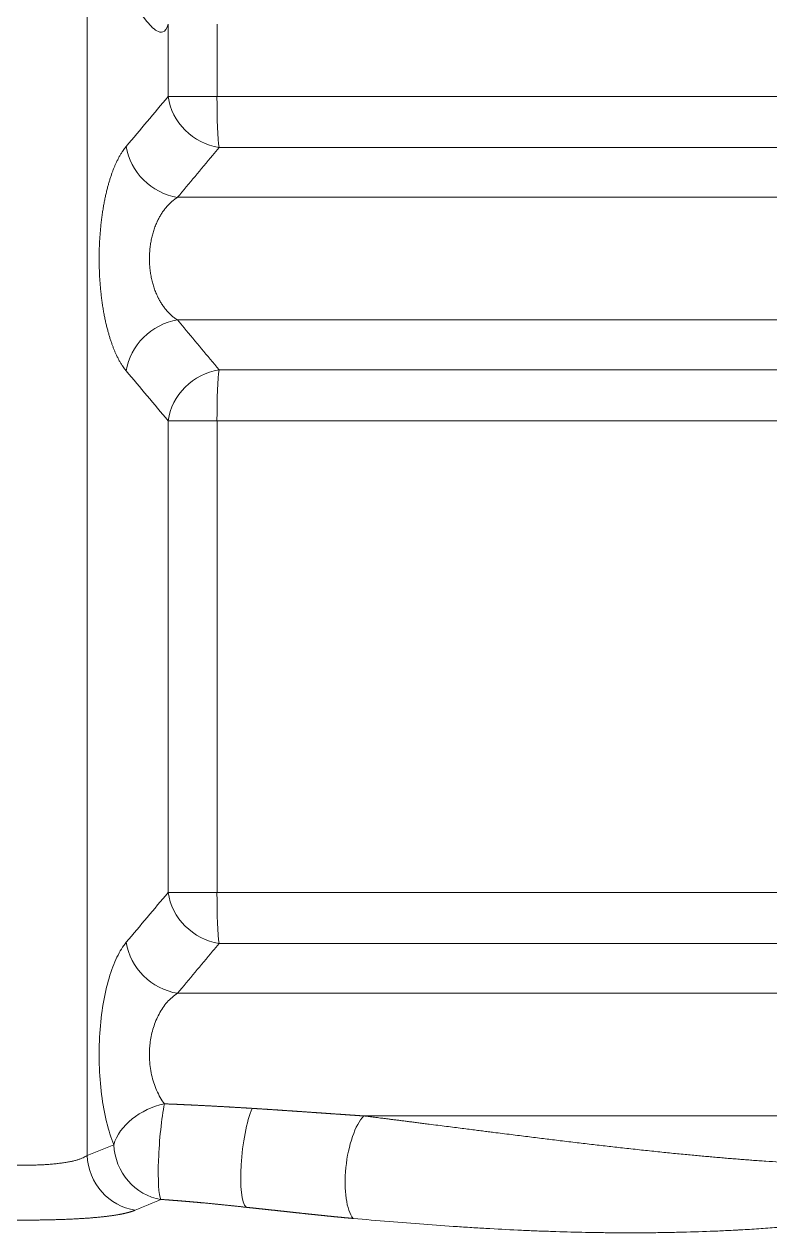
# Model space of a CAD drawing. Header units: millimetres. Extents: x 4664 to 8864, y -38 to 2932.
# Drawn here: x 7869.52 to 7886.99, y 1821.9 to 1850.22 of the extents above; entities that cross this region are included whole.
import ezdxf

# ---------------------------------------------------------------- set-up
doc = ezdxf.new("R2010")
doc.units = ezdxf.units.MM

msp = doc.modelspace()

# ---------------------------------------------------------------- linework, layer by layer
at = {"lineweight": 5}
for p, q in [((7870.997, 1823.71), (7870.997, 1853.103)), ((7872.896, 1850.215), (7872.896, 1848.517)), ((7874.041, 1848.517), (7874.041, 1850.215)), ((7872.896, 1848.517), (7926.477, 1848.517)), ((7874.09, 1847.323), (7926.065, 1847.323)), ((7873.117, 1846.158), (7929.4, 1846.158)), ((7873.117, 1843.285), (7901.645, 1843.285)), ((7894.902, 1842.119), (7874.09, 1842.119)), ((7872.896, 1840.925), (7894.275, 1840.925)), ((7872.896, 1840.925), (7872.896, 1829.869)), ((7874.041, 1829.869), (7874.041, 1840.925)), ((7872.896, 1829.869), (7894.275, 1829.869)), ((7874.09, 1828.674), (7894.902, 1828.674)), ((7873.117, 1827.509), (7901.645, 1827.509)), ((7877.478, 1824.636), (7929.4, 1824.636))]:
    msp.add_line(p, q, dxfattribs=at)
at = {"lineweight": 5, "extrusion": (0, 0, -1)}
for centre, major_axis, ratio, start_param, end_param in [((7874.123, 1848.517), (0.997, -0.843), 0.871092, 0.962939, 2.371211), ((7874.123, 1848.517), (0, 1.306), 0.063029, 3.557424, 4.712389), ((7873.142, 1847.352), (1, -0.84), 0.87029, 0.960013, 2.374005), ((7873.142, 1842.09), (1, 0.84), 0.87029, 3.909181, 5.323172), ((7874.123, 1840.925), (0.997, 0.843), 0.871092, 3.911974, 5.320246), ((7874.123, 1840.925), (0, 1.306), 0.063029, 4.712389, 5.867354), ((7874.123, 1829.869), (-0.997, 0.843), 0.871092, 4.104532, 5.512804), ((7874.123, 1829.869), (0, 1.306), 0.063029, 3.557424, 4.712389), ((7873.142, 1828.704), (-1, 0.84), 0.87029, 4.101606, 5.515597), ((7872.849, 1823.96), (-1.212, -0.485), 0.714518, 0.510791, 1.818857), ((7872.849, 1823.96), (0.095, 1.302), 0.121176, 3.317435, 5.530999), ((7874.916, 1823.766), (0.148, 1.298), 0.217615, 3.320457, 5.62619), ((7877.533, 1823.441), (0.16, 1.296), 0.35862, 3.471847, 5.83836), ((7889.649, 1788.775), (44.076, 0), 0.874817, 4.275413, 4.291011), ((7872.224, 1823.71), (-0.494, 1.209), 0.930648, 3.636054, 5.075781), ((7872.849, 1823.96), (-0.477, 1.216), 0.931354, 3.638724, 5.062539)]:
    msp.add_ellipse(centre, major_axis=major_axis, ratio=ratio, start_param=start_param, end_param=end_param, dxfattribs=at)
at = {"lineweight": 5}
for points, degree, knots in [([(7870.997, 1853.103), (7871.28, 1852.396), (7871.571, 1851.721), (7872.037, 1850.825), (7872.198, 1850.542), (7872.454, 1850.207), (7872.542, 1850.108), (7872.679, 1850.031), (7872.726, 1850.016), (7872.82, 1850.051), (7872.866, 1850.108), (7872.896, 1850.215)], 3, [0, 0, 0, 0, 0.5, 0.5, 0.75, 0.75, 0.875, 0.875, 0.9375, 0.9375, 1, 1, 1, 1]), ([(7871.915, 1847.352), (7871.777, 1847.189), (7871.604, 1846.798), (7871.502, 1846.49), (7871.416, 1846.145), (7871.35, 1845.762), (7871.304, 1845.354), (7871.28, 1844.93), (7871.28, 1844.507), (7871.304, 1844.081), (7871.349, 1843.679), (7871.417, 1843.295), (7871.502, 1842.951), (7871.604, 1842.644), (7871.777, 1842.253), (7871.915, 1842.09)], 2, [0, 0, 0, 0.125, 0.1875, 0.25, 0.3125, 0.375, 0.4375, 0.5, 0.5625, 0.625, 0.6875, 0.75, 0.8125, 0.875, 1, 1, 1]), ([(7873.117, 1846.158), (7873.39, 1846.486), (7873.664, 1846.814), (7873.989, 1847.202), (7874.04, 1847.262), (7874.09, 1847.323)], 3, [0, 0, 0, 0, 0.843933, 0.843933, 1, 1, 1, 1]), ([(7873.117, 1843.285), (7873.091, 1843.3), (7873.067, 1843.317), (7873.019, 1843.352), (7872.996, 1843.371), (7872.952, 1843.411), (7872.909, 1843.452), (7872.849, 1843.519), (7872.793, 1843.59), (7872.743, 1843.664), (7872.712, 1843.715), (7872.69, 1843.754), (7872.679, 1843.774), (7872.667, 1843.797), (7872.661, 1843.808), (7872.658, 1843.814), (7872.657, 1843.817), (7872.656, 1843.818), (7872.656, 1843.819), (7872.656, 1843.82), (7872.656, 1843.82), (7872.656, 1843.82), (7872.656, 1843.82), (7872.656, 1843.82), (7872.656, 1843.82), (7872.639, 1843.853), (7872.608, 1843.922), (7872.568, 1844.03), (7872.534, 1844.141), (7872.506, 1844.254), (7872.484, 1844.37), (7872.468, 1844.487), (7872.462, 1844.565), (7872.459, 1844.624), (7872.458, 1844.653), (7872.457, 1844.688), (7872.457, 1844.705), (7872.457, 1844.713), (7872.457, 1844.717), (7872.457, 1844.719), (7872.457, 1844.72), (7872.457, 1844.8), (7872.461, 1844.878), (7872.474, 1844.995), (7872.484, 1845.073), (7872.506, 1845.188), (7872.534, 1845.301), (7872.568, 1845.412), (7872.594, 1845.483), (7872.616, 1845.536), (7872.627, 1845.562), (7872.641, 1845.592), (7872.648, 1845.607), (7872.652, 1845.614), (7872.653, 1845.618), (7872.654, 1845.62), (7872.655, 1845.62), (7872.655, 1845.621), (7872.655, 1845.621), (7872.655, 1845.621), (7872.655, 1845.621), (7872.655, 1845.621), (7872.655, 1845.621), (7872.668, 1845.648), (7872.696, 1845.701), (7872.742, 1845.778), (7872.793, 1845.852), (7872.849, 1845.923), (7872.909, 1845.99), (7872.952, 1846.031), (7872.996, 1846.071), (7873.019, 1846.089), (7873.067, 1846.125), (7873.091, 1846.142), (7873.117, 1846.158)], 3, [0, 0, 0, 0, 0.03125, 0.03125, 0.0625, 0.0625, 0.09375, 0.125, 0.15625, 0.1875, 0.21875, 0.21875, 0.234375, 0.242187, 0.246094, 0.248047, 0.249023, 0.249512, 0.249756, 0.249878, 0.249939, 0.249969, 0.249985, 0.249985, 0.25, 0.25, 0.28125, 0.3125, 0.34375, 0.375, 0.40625, 0.4375, 0.46875, 0.46875, 0.484375, 0.492187, 0.496094, 0.498047, 0.499023, 0.499023, 0.5, 0.5, 0.5625, 0.5625, 0.59375, 0.625, 0.65625, 0.6875, 0.71875, 0.71875, 0.734375, 0.742187, 0.746094, 0.748047, 0.749023, 0.749512, 0.749756, 0.749878, 0.749939, 0.749969, 0.749985, 0.749985, 0.75, 0.75, 0.78125, 0.8125, 0.84375, 0.875, 0.90625, 0.9375, 0.9375, 0.96875, 0.96875, 1, 1, 1, 1]), ([(7874.09, 1842.119), (7873.816, 1842.446), (7873.542, 1842.774), (7873.218, 1843.163), (7873.167, 1843.224), (7873.117, 1843.285)], 3, [0, 0, 0, 0, 0.843933, 0.843933, 1, 1, 1, 1]), ([(7871.915, 1828.704), (7871.837, 1828.611), (7871.764, 1828.494), (7871.629, 1828.214), (7871.566, 1828.049), (7871.404, 1827.498), (7871.327, 1827.051), (7871.281, 1826.331), (7871.276, 1826.088), (7871.29, 1825.605), (7871.309, 1825.364), (7871.367, 1824.911), (7871.406, 1824.693), (7871.502, 1824.298), (7871.558, 1824.119), (7871.622, 1823.96)], 3, [0, 0, 0, 0, 0.125, 0.125, 0.25, 0.25, 0.5, 0.5, 0.625, 0.625, 0.75, 0.75, 0.875, 0.875, 1, 1, 1, 1]), ([(7873.117, 1827.509), (7873.39, 1827.838), (7873.664, 1828.166), (7873.989, 1828.553), (7874.04, 1828.614), (7874.09, 1828.674)], 3, [0, 0, 0, 0, 0.843933, 0.843933, 1, 1, 1, 1]), ([(7872.81, 1824.919), (7872.774, 1824.967), (7872.741, 1825.017), (7872.68, 1825.123), (7872.652, 1825.178), (7872.602, 1825.294), (7872.58, 1825.353), (7872.541, 1825.476), (7872.524, 1825.538), (7872.496, 1825.665), (7872.485, 1825.73), (7872.468, 1825.86), (7872.463, 1825.925), (7872.457, 1826.055), (7872.457, 1826.12), (7872.462, 1826.217), (7872.464, 1826.249), (7872.468, 1826.296), (7872.47, 1826.32), (7872.474, 1826.347), (7872.476, 1826.361), (7872.476, 1826.368), (7872.477, 1826.371), (7872.477, 1826.373), (7872.477, 1826.374), (7872.477, 1826.374), (7872.477, 1826.375), (7872.477, 1826.375), (7872.477, 1826.375), (7872.477, 1826.375), (7872.485, 1826.43), (7872.495, 1826.486), (7872.52, 1826.597), (7872.535, 1826.652), (7872.569, 1826.761), (7872.589, 1826.815), (7872.633, 1826.921), (7872.657, 1826.972), (7872.711, 1827.073), (7872.74, 1827.121), (7872.803, 1827.213), (7872.836, 1827.258), (7872.909, 1827.34), (7872.947, 1827.379), (7873.028, 1827.449), (7873.071, 1827.481), (7873.117, 1827.509)], 3, [0, 0, 0, 0, 0.0625, 0.0625, 0.125, 0.125, 0.1875, 0.1875, 0.25, 0.25, 0.3125, 0.3125, 0.375, 0.375, 0.4375, 0.4375, 0.46875, 0.46875, 0.484375, 0.492187, 0.496094, 0.498047, 0.499023, 0.499512, 0.499756, 0.499878, 0.499939, 0.499969, 0.499969, 0.5, 0.5, 0.5625, 0.5625, 0.625, 0.625, 0.6875, 0.6875, 0.75, 0.75, 0.8125, 0.8125, 0.875, 0.875, 0.9375, 0.9375, 1, 1, 1, 1]), ([(7874.861, 1824.813), (7874.853, 1824.814), (7874.838, 1824.815), (7874.815, 1824.816), (7874.792, 1824.818), (7874.769, 1824.819), (7874.746, 1824.82), (7874.722, 1824.822), (7874.699, 1824.823), (7874.676, 1824.825), (7874.653, 1824.826), (7874.629, 1824.828), (7874.606, 1824.829), (7874.583, 1824.83), (7874.559, 1824.832), (7874.536, 1824.833), (7874.513, 1824.835), (7874.489, 1824.836), (7874.466, 1824.837), (7874.442, 1824.839), (7874.419, 1824.84), (7874.395, 1824.841), (7874.372, 1824.843), (7874.348, 1824.844), (7874.324, 1824.845), (7874.301, 1824.847), (7874.277, 1824.848), (7874.253, 1824.85), (7874.23, 1824.851), (7874.206, 1824.852), (7874.182, 1824.854), (7874.158, 1824.855), (7874.135, 1824.856), (7874.111, 1824.857), (7874.087, 1824.859), (7874.063, 1824.86), (7874.039, 1824.861), (7874.015, 1824.863), (7873.991, 1824.864), (7873.967, 1824.865), (7873.943, 1824.867), (7873.919, 1824.868), (7873.895, 1824.869), (7873.871, 1824.87), (7873.847, 1824.872), (7873.823, 1824.873), (7873.798, 1824.874), (7873.774, 1824.875), (7873.75, 1824.877), (7873.726, 1824.878), (7873.701, 1824.879), (7873.677, 1824.88), (7873.653, 1824.881), (7873.628, 1824.883), (7873.604, 1824.884), (7873.58, 1824.885), (7873.555, 1824.886), (7873.531, 1824.887), (7873.506, 1824.889), (7873.482, 1824.89), (7873.457, 1824.891), (7873.433, 1824.892), (7873.408, 1824.893), (7873.383, 1824.894), (7873.359, 1824.896), (7873.334, 1824.897), (7873.309, 1824.898), (7873.285, 1824.899), (7873.26, 1824.9), (7873.235, 1824.901), (7873.21, 1824.902), (7873.186, 1824.903), (7873.161, 1824.905), (7873.136, 1824.906), (7873.111, 1824.907), (7873.086, 1824.908), (7873.061, 1824.909), (7873.036, 1824.91), (7873.011, 1824.911), (7872.986, 1824.912), (7872.961, 1824.913), (7872.936, 1824.914), (7872.911, 1824.915), (7872.886, 1824.916), (7872.861, 1824.917), (7872.835, 1824.918), (7872.819, 1824.919), (7872.81, 1824.919)], 3, [0, 0, 0, 0, 0.011294, 0.0226, 0.033916, 0.045244, 0.056583, 0.067933, 0.079294, 0.090667, 0.10205, 0.113445, 0.12485, 0.136267, 0.147695, 0.159135, 0.170585, 0.182047, 0.19352, 0.205003, 0.216499, 0.228005, 0.239522, 0.251051, 0.262591, 0.274142, 0.285704, 0.297278, 0.308862, 0.320458, 0.332065, 0.343683, 0.355313, 0.366953, 0.378605, 0.390268, 0.401942, 0.413628, 0.425325, 0.437033, 0.448752, 0.460482, 0.472224, 0.483977, 0.495741, 0.507516, 0.519302, 0.5311, 0.542909, 0.554729, 0.566561, 0.578404, 0.590258, 0.602123, 0.613999, 0.625887, 0.637786, 0.649696, 0.661618, 0.673551, 0.685495, 0.69745, 0.709417, 0.721394, 0.733384, 0.745384, 0.757396, 0.769419, 0.781453, 0.793498, 0.805555, 0.817623, 0.829703, 0.841793, 0.853895, 0.866008, 0.878133, 0.890269, 0.902416, 0.914574, 0.926744, 0.938925, 0.951117, 0.963321, 0.975536, 0.987762, 1, 1, 1, 1]), ([(7877.478, 1824.636), (7877.47, 1824.636), (7877.456, 1824.637), (7877.434, 1824.639), (7877.412, 1824.64), (7877.39, 1824.642), (7877.368, 1824.643), (7877.346, 1824.645), (7877.325, 1824.646), (7877.303, 1824.648), (7877.281, 1824.649), (7877.259, 1824.651), (7877.237, 1824.652), (7877.215, 1824.654), (7877.193, 1824.655), (7877.171, 1824.657), (7877.15, 1824.658), (7877.128, 1824.66), (7877.106, 1824.661), (7877.084, 1824.663), (7877.062, 1824.664), (7877.04, 1824.666), (7877.018, 1824.667), (7876.996, 1824.669), (7876.974, 1824.67), (7876.952, 1824.672), (7876.931, 1824.673), (7876.909, 1824.675), (7876.887, 1824.676), (7876.865, 1824.678), (7876.843, 1824.679), (7876.821, 1824.681), (7876.799, 1824.682), (7876.777, 1824.684), (7876.755, 1824.685), (7876.733, 1824.687), (7876.711, 1824.688), (7876.689, 1824.69), (7876.667, 1824.691), (7876.645, 1824.693), (7876.623, 1824.695), (7876.602, 1824.696), (7876.58, 1824.698), (7876.558, 1824.699), (7876.536, 1824.701), (7876.514, 1824.702), (7876.492, 1824.704), (7876.47, 1824.705), (7876.448, 1824.707), (7876.426, 1824.708), (7876.404, 1824.71), (7876.382, 1824.711), (7876.36, 1824.713), (7876.338, 1824.714), (7876.316, 1824.716), (7876.294, 1824.718), (7876.272, 1824.719), (7876.25, 1824.721), (7876.228, 1824.722), (7876.206, 1824.724), (7876.184, 1824.725), (7876.162, 1824.727), (7876.14, 1824.728), (7876.118, 1824.73), (7876.096, 1824.731), (7876.074, 1824.733), (7876.052, 1824.734), (7876.03, 1824.736), (7876.008, 1824.737), (7875.986, 1824.739), (7875.964, 1824.74), (7875.942, 1824.742), (7875.92, 1824.743), (7875.898, 1824.745), (7875.876, 1824.746), (7875.854, 1824.748), (7875.832, 1824.749), (7875.81, 1824.751), (7875.788, 1824.752), (7875.766, 1824.754), (7875.744, 1824.755), (7875.722, 1824.757), (7875.7, 1824.758), (7875.678, 1824.76), (7875.656, 1824.761), (7875.634, 1824.763), (7875.611, 1824.764), (7875.589, 1824.766), (7875.567, 1824.767), (7875.545, 1824.769), (7875.523, 1824.77), (7875.501, 1824.772), (7875.479, 1824.773), (7875.457, 1824.775), (7875.435, 1824.776), (7875.413, 1824.778), (7875.391, 1824.779), (7875.369, 1824.781), (7875.347, 1824.782), (7875.325, 1824.784), (7875.303, 1824.785), (7875.281, 1824.786), (7875.259, 1824.788), (7875.236, 1824.789), (7875.214, 1824.791), (7875.192, 1824.792), (7875.17, 1824.794), (7875.148, 1824.795), (7875.126, 1824.796), (7875.104, 1824.798), (7875.082, 1824.799), (7875.06, 1824.801), (7875.038, 1824.802), (7875.016, 1824.804), (7874.994, 1824.805), (7874.972, 1824.806), (7874.949, 1824.808), (7874.927, 1824.809), (7874.905, 1824.811), (7874.883, 1824.812), (7874.868, 1824.813), (7874.861, 1824.813)], 3, [0, 0, 0, 0, 0.008443, 0.016885, 0.025326, 0.033767, 0.042207, 0.050647, 0.059085, 0.067523, 0.075961, 0.084397, 0.092833, 0.101269, 0.109703, 0.118137, 0.12657, 0.135003, 0.143435, 0.151866, 0.160297, 0.168726, 0.177156, 0.185584, 0.194012, 0.202439, 0.210865, 0.219291, 0.227716, 0.236141, 0.244564, 0.252987, 0.26141, 0.269832, 0.278253, 0.286673, 0.295093, 0.303512, 0.31193, 0.320348, 0.328765, 0.337181, 0.345597, 0.354012, 0.362426, 0.37084, 0.379253, 0.387665, 0.396077, 0.404488, 0.412898, 0.421308, 0.429717, 0.438125, 0.446533, 0.45494, 0.463346, 0.471752, 0.480157, 0.488561, 0.496965, 0.505368, 0.51377, 0.522172, 0.530573, 0.538973, 0.547373, 0.555772, 0.56417, 0.572568, 0.580965, 0.589362, 0.597758, 0.606153, 0.614547, 0.622941, 0.631334, 0.639727, 0.648119, 0.65651, 0.664901, 0.673291, 0.68168, 0.690068, 0.698457, 0.706844, 0.715231, 0.723617, 0.732002, 0.740387, 0.748771, 0.757155, 0.765537, 0.77392, 0.782301, 0.790682, 0.799062, 0.807442, 0.815821, 0.8242, 0.832577, 0.840954, 0.849331, 0.857707, 0.866082, 0.874457, 0.882831, 0.891204, 0.899577, 0.907949, 0.91632, 0.924691, 0.933061, 0.941431, 0.9498, 0.958168, 0.966536, 0.974903, 0.983269, 0.991635, 1, 1, 1, 1]), ([(7889.695, 1823.471), (7889.689, 1823.471), (7889.677, 1823.471), (7889.659, 1823.471), (7889.641, 1823.471), (7889.623, 1823.471), (7889.606, 1823.471), (7889.588, 1823.471), (7889.569, 1823.471), (7889.551, 1823.471), (7889.533, 1823.471), (7889.515, 1823.471), (7889.497, 1823.471), (7889.479, 1823.471), (7889.461, 1823.472), (7889.443, 1823.472), (7889.425, 1823.472), (7889.407, 1823.472), (7889.388, 1823.472), (7889.37, 1823.472), (7889.352, 1823.472), (7889.334, 1823.473), (7889.316, 1823.473), (7889.297, 1823.473), (7889.279, 1823.473), (7889.261, 1823.474), (7889.243, 1823.474), (7889.224, 1823.474), (7889.206, 1823.474), (7889.188, 1823.475), (7889.169, 1823.475), (7889.151, 1823.475), (7889.132, 1823.475), (7889.114, 1823.476), (7889.096, 1823.476), (7889.077, 1823.476), (7889.059, 1823.477), (7889.04, 1823.477), (7889.022, 1823.477), (7889.003, 1823.478), (7888.985, 1823.478), (7888.966, 1823.479), (7888.947, 1823.479), (7888.929, 1823.479), (7888.91, 1823.48), (7888.892, 1823.48), (7888.873, 1823.481), (7888.854, 1823.481), (7888.836, 1823.482), (7888.817, 1823.482), (7888.798, 1823.482), (7888.78, 1823.483), (7888.761, 1823.483), (7888.742, 1823.484), (7888.723, 1823.485), (7888.705, 1823.485), (7888.686, 1823.486), (7888.667, 1823.486), (7888.648, 1823.487), (7888.629, 1823.487), (7888.61, 1823.488), (7888.592, 1823.488), (7888.573, 1823.489), (7888.554, 1823.49), (7888.535, 1823.49), (7888.516, 1823.491), (7888.497, 1823.491), (7888.478, 1823.492), (7888.459, 1823.493), (7888.44, 1823.493), (7888.421, 1823.494), (7888.402, 1823.495), (7888.383, 1823.495), (7888.364, 1823.496), (7888.345, 1823.497), (7888.325, 1823.498), (7888.306, 1823.498), (7888.287, 1823.499), (7888.268, 1823.5), (7888.249, 1823.501), (7888.23, 1823.501), (7888.21, 1823.502), (7888.191, 1823.503), (7888.172, 1823.504), (7888.153, 1823.505), (7888.133, 1823.505), (7888.023, 1823.51), (7887.819, 1823.52), (7887.518, 1823.536), (7887.21, 1823.554), (7886.893, 1823.575), (7886.63, 1823.594), (7886.424, 1823.609), (7886.276, 1823.621), (7886.127, 1823.633), (7885.977, 1823.645), (7885.826, 1823.658), (7885.673, 1823.671), (7885.519, 1823.685), (7885.363, 1823.699), (7885.207, 1823.713), (7884.982, 1823.735), (7884.686, 1823.764), (7884.314, 1823.802), (7883.931, 1823.843), (7883.551, 1823.884), (7883.176, 1823.927), (7882.806, 1823.97), (7882.424, 1824.015), (7882.049, 1824.06), (7881.679, 1824.105), (7881.312, 1824.151), (7880.925, 1824.199), (7880.618, 1824.238), (7880.393, 1824.266), (7880.254, 1824.284), (7880.106, 1824.303), (7879.948, 1824.323), (7879.779, 1824.344), (7879.601, 1824.367), (7879.412, 1824.391), (7879.214, 1824.417), (7879.038, 1824.439), (7878.889, 1824.458), (7878.772, 1824.473), (7878.66, 1824.487), (7878.551, 1824.501), (7878.447, 1824.514), (7878.347, 1824.527), (7878.251, 1824.539), (7878.16, 1824.55), (7878.073, 1824.561), (7877.989, 1824.572), (7877.911, 1824.582), (7877.836, 1824.591), (7877.766, 1824.6), (7877.7, 1824.608), (7877.638, 1824.616), (7877.581, 1824.623), (7877.528, 1824.63), (7877.494, 1824.634), (7877.478, 1824.636)], 3, [0, 0, 0, 0, 0.001403, 0.002808, 0.004214, 0.005622, 0.007032, 0.008443, 0.009856, 0.01127, 0.012686, 0.014104, 0.015523, 0.016944, 0.018367, 0.019791, 0.021217, 0.022645, 0.024074, 0.025505, 0.026937, 0.028371, 0.029807, 0.031245, 0.032684, 0.034125, 0.035568, 0.037012, 0.038458, 0.039906, 0.041355, 0.042806, 0.044259, 0.045713, 0.047169, 0.048627, 0.050087, 0.051548, 0.053011, 0.054475, 0.055942, 0.05741, 0.05888, 0.060351, 0.061825, 0.0633, 0.064776, 0.066255, 0.067735, 0.069217, 0.0707, 0.072186, 0.073673, 0.075162, 0.076653, 0.078145, 0.079639, 0.081135, 0.082633, 0.084132, 0.085633, 0.087136, 0.088641, 0.090148, 0.091656, 0.093166, 0.094678, 0.096191, 0.097707, 0.099224, 0.100743, 0.102264, 0.103786, 0.105311, 0.106837, 0.108365, 0.109895, 0.111426, 0.11296, 0.114495, 0.116032, 0.117571, 0.119111, 0.120654, 0.122198, 0.123744, 0.125292, 0.148749, 0.172956, 0.197922, 0.223653, 0.250157, 0.262099, 0.274161, 0.286342, 0.298644, 0.311068, 0.323613, 0.33628, 0.34907, 0.361983, 0.37502, 0.40466, 0.43536, 0.467127, 0.499968, 0.529724, 0.560471, 0.592216, 0.624965, 0.653813, 0.684259, 0.716308, 0.749969, 0.760607, 0.772055, 0.784313, 0.797384, 0.811268, 0.825968, 0.841484, 0.857818, 0.874972, 0.884887, 0.894455, 0.903675, 0.912547, 0.92107, 0.929244, 0.937069, 0.944545, 0.95167, 0.958445, 0.96487, 0.970943, 0.976665, 0.982036, 0.987055, 0.991722, 0.996037, 1, 1, 1, 1]), ([(7870.997, 1823.71), (7870.971, 1823.691), (7870.94, 1823.673), (7870.887, 1823.648), (7870.848, 1823.632), (7870.783, 1823.61), (7870.71, 1823.589), (7870.63, 1823.57), (7870.543, 1823.553), (7870.45, 1823.538), (7870.35, 1823.525), (7870.245, 1823.513), (7870.134, 1823.503), (7870.019, 1823.495), (7869.9, 1823.489), (7869.777, 1823.484), (7869.694, 1823.482), (7869.631, 1823.482), (7869.599, 1823.481), (7869.562, 1823.481), (7869.544, 1823.481), (7869.534, 1823.481), (7869.53, 1823.481), (7869.527, 1823.481), (7869.526, 1823.481), (7869.526, 1823.481), (7869.525, 1823.481), (7869.525, 1823.481), (7869.525, 1823.481), (7869.525, 1823.481), (7869.525, 1823.481), (7869.525, 1823.481), (7869.525, 1823.481), (7869.524, 1823.481), (7869.524, 1823.481), (7869.524, 1823.481), (7869.524, 1823.481), (7869.524, 1823.481), (7869.524, 1823.481), (7869.523, 1823.481), (7869.521, 1823.481), (7869.516, 1823.481), (7869.507, 1823.481), (7869.488, 1823.481), (7869.451, 1823.481), (7869.419, 1823.482), (7869.356, 1823.482), (7869.273, 1823.484), (7869.15, 1823.489), (7869.03, 1823.495), (7868.915, 1823.503), (7868.804, 1823.513), (7868.699, 1823.524), (7868.599, 1823.538), (7868.505, 1823.553), (7868.418, 1823.57), (7868.338, 1823.589), (7868.265, 1823.61), (7868.2, 1823.632), (7868.161, 1823.648), (7868.108, 1823.673), (7868.077, 1823.691), (7868.051, 1823.71)], 3, [0, 0, 0, 0, 0.0625, 0.0625, 0.09375, 0.125, 0.15625, 0.1875, 0.21875, 0.25, 0.28125, 0.3125, 0.34375, 0.375, 0.40625, 0.4375, 0.46875, 0.46875, 0.484375, 0.492188, 0.496094, 0.498047, 0.499023, 0.499512, 0.499756, 0.499878, 0.499939, 0.499969, 0.499985, 0.499992, 0.499992, 0.5, 0.5, 0.500244, 0.500275, 0.500275, 0.500305, 0.500305, 0.500366, 0.500488, 0.500977, 0.501953, 0.503906, 0.507813, 0.515625, 0.53125, 0.53125, 0.5625, 0.59375, 0.625, 0.65625, 0.6875, 0.71875, 0.75, 0.78125, 0.8125, 0.84375, 0.875, 0.90625, 0.9375, 0.9375, 1, 1, 1, 1]), ([(7872.728, 1822.68), (7872.734, 1822.68), (7872.747, 1822.679), (7872.767, 1822.677), (7872.786, 1822.676), (7872.806, 1822.674), (7872.825, 1822.673), (7872.844, 1822.672), (7872.864, 1822.67), (7872.883, 1822.669), (7872.902, 1822.667), (7872.921, 1822.666), (7872.941, 1822.664), (7872.96, 1822.663), (7872.979, 1822.661), (7872.998, 1822.66), (7873.017, 1822.658), (7873.036, 1822.657), (7873.056, 1822.655), (7873.075, 1822.654), (7873.094, 1822.652), (7873.113, 1822.651), (7873.132, 1822.649), (7873.151, 1822.648), (7873.17, 1822.646), (7873.189, 1822.645), (7873.208, 1822.643), (7873.226, 1822.641), (7873.245, 1822.64), (7873.264, 1822.638), (7873.283, 1822.637), (7873.302, 1822.635), (7873.321, 1822.634), (7873.339, 1822.632), (7873.358, 1822.63), (7873.377, 1822.629), (7873.396, 1822.627), (7873.414, 1822.626), (7873.433, 1822.624), (7873.452, 1822.622), (7873.47, 1822.621), (7873.489, 1822.619), (7873.507, 1822.617), (7873.526, 1822.616), (7873.545, 1822.614), (7873.563, 1822.612), (7873.582, 1822.611), (7873.6, 1822.609), (7873.618, 1822.607), (7873.637, 1822.606), (7873.655, 1822.604), (7873.674, 1822.602), (7873.692, 1822.601), (7873.71, 1822.599), (7873.736, 1822.597), (7873.768, 1822.594), (7873.807, 1822.59), (7873.846, 1822.586), (7873.885, 1822.583), (7873.924, 1822.579), (7873.962, 1822.575), (7874.001, 1822.571), (7874.04, 1822.567), (7874.078, 1822.564), (7874.117, 1822.56), (7874.155, 1822.556), (7874.193, 1822.552), (7874.231, 1822.548), (7874.269, 1822.544), (7874.308, 1822.54), (7874.345, 1822.536), (7874.383, 1822.532), (7874.421, 1822.528), (7874.459, 1822.524), (7874.496, 1822.52), (7874.534, 1822.516), (7874.571, 1822.512), (7874.609, 1822.508), (7874.646, 1822.503), (7874.683, 1822.499), (7874.708, 1822.497), (7874.72, 1822.495)], 3, [0, 0, 0, 0, 0.00967, 0.019331, 0.028983, 0.038625, 0.048257, 0.05788, 0.067493, 0.077097, 0.086691, 0.096276, 0.105852, 0.115418, 0.124974, 0.134521, 0.144059, 0.153587, 0.163106, 0.172615, 0.182115, 0.191606, 0.201087, 0.210559, 0.220021, 0.229474, 0.238918, 0.248352, 0.257777, 0.267193, 0.276599, 0.285996, 0.295383, 0.304762, 0.314131, 0.323491, 0.332841, 0.342182, 0.351514, 0.360837, 0.370151, 0.379455, 0.38875, 0.398036, 0.407312, 0.416579, 0.425838, 0.435087, 0.444326, 0.453557, 0.462778, 0.471991, 0.481194, 0.490388, 0.499573, 0.519215, 0.538825, 0.558402, 0.577948, 0.597461, 0.616943, 0.636393, 0.65581, 0.675197, 0.694551, 0.713874, 0.733166, 0.752426, 0.771655, 0.790853, 0.81002, 0.829156, 0.848261, 0.867335, 0.886379, 0.905391, 0.924374, 0.943326, 0.962247, 0.981139, 1, 1, 1, 1]), ([(7866.923, 1822.428), (7866.924, 1822.428), (7866.926, 1822.427), (7866.929, 1822.426), (7866.931, 1822.424), (7866.934, 1822.423), (7866.937, 1822.422), (7866.94, 1822.421), (7866.942, 1822.42), (7866.945, 1822.419), (7866.948, 1822.418), (7866.951, 1822.417), (7866.954, 1822.416), (7866.957, 1822.414), (7866.96, 1822.413), (7866.963, 1822.412), (7866.966, 1822.411), (7866.969, 1822.41), (7866.972, 1822.409), (7866.975, 1822.408), (7866.978, 1822.407), (7866.981, 1822.406), (7866.984, 1822.405), (7866.987, 1822.404), (7866.99, 1822.402), (7866.993, 1822.401), (7866.996, 1822.4), (7866.999, 1822.399), (7867.003, 1822.398), (7867.006, 1822.397), (7867.009, 1822.396), (7867.012, 1822.395), (7867.016, 1822.394), (7867.019, 1822.393), (7867.022, 1822.392), (7867.025, 1822.391), (7867.029, 1822.39), (7867.032, 1822.389), (7867.036, 1822.388), (7867.039, 1822.387), (7867.042, 1822.386), (7867.046, 1822.385), (7867.049, 1822.384), (7867.053, 1822.383), (7867.056, 1822.382), (7867.06, 1822.381), (7867.063, 1822.38), (7867.067, 1822.379), (7867.07, 1822.378), (7867.074, 1822.377), (7867.078, 1822.376), (7867.081, 1822.375), (7867.085, 1822.374), (7867.089, 1822.373), (7867.092, 1822.372), (7867.096, 1822.371), (7867.1, 1822.37), (7867.103, 1822.369), (7867.107, 1822.368), (7867.111, 1822.367), (7867.115, 1822.366), (7867.119, 1822.365), (7867.122, 1822.364), (7867.126, 1822.363), (7867.13, 1822.362), (7867.134, 1822.361), (7867.138, 1822.36), (7867.142, 1822.359), (7867.146, 1822.358), (7867.15, 1822.357), (7867.154, 1822.356), (7867.158, 1822.355), (7867.162, 1822.355), (7867.166, 1822.354), (7867.17, 1822.353), (7867.174, 1822.352), (7867.178, 1822.351), (7867.182, 1822.35), (7867.186, 1822.349), (7867.191, 1822.348), (7867.195, 1822.347), (7867.199, 1822.346), (7867.203, 1822.345), (7867.207, 1822.345), (7867.212, 1822.344), (7867.216, 1822.343), (7867.22, 1822.342), (7867.225, 1822.341), (7867.229, 1822.34), (7867.233, 1822.339), (7867.238, 1822.338), (7867.242, 1822.337), (7867.246, 1822.337), (7867.251, 1822.336), (7867.255, 1822.335), (7867.26, 1822.334), (7867.264, 1822.333), (7867.269, 1822.332), (7867.273, 1822.331), (7867.278, 1822.331), (7867.282, 1822.33), (7867.287, 1822.329), (7867.292, 1822.328), (7867.296, 1822.327), (7867.301, 1822.326), (7867.305, 1822.325), (7867.31, 1822.325), (7867.315, 1822.324), (7867.352, 1822.317), (7867.424, 1822.305), (7867.537, 1822.29), (7867.658, 1822.275), (7867.786, 1822.262), (7867.921, 1822.25), (7868.062, 1822.239), (7868.21, 1822.23), (7868.362, 1822.221), (7868.519, 1822.214), (7868.66, 1822.209), (7868.784, 1822.205), (7868.888, 1822.202), (7868.992, 1822.2), (7869.098, 1822.198), (7869.204, 1822.197), (7869.311, 1822.196), (7869.418, 1822.195), (7869.506, 1822.195), (7869.576, 1822.195), (7869.626, 1822.195), (7869.676, 1822.195), (7869.726, 1822.196), (7869.776, 1822.196), (7869.826, 1822.197), (7869.876, 1822.197), (7869.925, 1822.198), (7869.975, 1822.199), (7870.024, 1822.2), (7870.074, 1822.201), (7870.123, 1822.202), (7870.173, 1822.203), (7870.222, 1822.204), (7870.271, 1822.206), (7870.32, 1822.207), (7870.392, 1822.209), (7870.486, 1822.213), (7870.6, 1822.218), (7870.712, 1822.223), (7870.82, 1822.229), (7870.926, 1822.235), (7871.029, 1822.242), (7871.11, 1822.249), (7871.169, 1822.254), (7871.209, 1822.257), (7871.248, 1822.261), (7871.286, 1822.265), (7871.324, 1822.268), (7871.361, 1822.272), (7871.398, 1822.276), (7871.434, 1822.28), (7871.469, 1822.285), (7871.504, 1822.289), (7871.538, 1822.294), (7871.572, 1822.298), (7871.605, 1822.303), (7871.637, 1822.308), (7871.668, 1822.313), (7871.699, 1822.318), (7871.723, 1822.322), (7871.738, 1822.325), (7871.747, 1822.326), (7871.755, 1822.328), (7871.764, 1822.329), (7871.772, 1822.331), (7871.781, 1822.333), (7871.789, 1822.334), (7871.797, 1822.336), (7871.805, 1822.337), (7871.813, 1822.339), (7871.821, 1822.341), (7871.829, 1822.342), (7871.837, 1822.344), (7871.845, 1822.345), (7871.853, 1822.347), (7871.86, 1822.349), (7871.868, 1822.35), (7871.876, 1822.352), (7871.883, 1822.354), (7871.89, 1822.356), (7871.898, 1822.357), (7871.905, 1822.359), (7871.912, 1822.361), (7871.92, 1822.362), (7871.927, 1822.364), (7871.934, 1822.366), (7871.941, 1822.368), (7871.948, 1822.37), (7871.954, 1822.371), (7871.961, 1822.373), (7871.968, 1822.375), (7871.975, 1822.377), (7871.981, 1822.379), (7871.988, 1822.38), (7871.994, 1822.382), (7872, 1822.384), (7872.007, 1822.386), (7872.013, 1822.388), (7872.019, 1822.39), (7872.025, 1822.392), (7872.031, 1822.394), (7872.037, 1822.396), (7872.043, 1822.398), (7872.049, 1822.4), (7872.055, 1822.401), (7872.061, 1822.403), (7872.066, 1822.405), (7872.072, 1822.407), (7872.078, 1822.409), (7872.083, 1822.411), (7872.089, 1822.413), (7872.094, 1822.415), (7872.099, 1822.418), (7872.104, 1822.42), (7872.11, 1822.422), (7872.115, 1822.424), (7872.12, 1822.426), (7872.123, 1822.427), (7872.125, 1822.428)], 3, [0, 0, 0, 0, 0.001188, 0.002374, 0.003561, 0.004746, 0.005931, 0.007116, 0.0083, 0.009483, 0.010666, 0.011848, 0.01303, 0.014211, 0.015391, 0.016571, 0.017751, 0.01893, 0.020108, 0.021286, 0.022464, 0.023641, 0.024817, 0.025994, 0.027169, 0.028345, 0.029519, 0.030694, 0.031868, 0.033041, 0.034214, 0.035387, 0.03656, 0.037732, 0.038903, 0.040075, 0.041246, 0.042416, 0.043587, 0.044757, 0.045927, 0.047096, 0.048265, 0.049434, 0.050603, 0.051771, 0.052939, 0.054107, 0.055274, 0.056442, 0.057609, 0.058776, 0.059943, 0.061109, 0.062276, 0.063442, 0.064608, 0.065774, 0.06694, 0.068105, 0.069271, 0.070436, 0.071601, 0.072767, 0.073932, 0.075097, 0.076261, 0.077426, 0.078591, 0.079756, 0.080921, 0.082085, 0.08325, 0.084415, 0.085579, 0.086744, 0.087909, 0.089073, 0.090238, 0.091403, 0.092568, 0.093733, 0.094898, 0.096063, 0.097228, 0.098393, 0.099558, 0.100724, 0.101889, 0.103055, 0.104221, 0.105387, 0.106553, 0.107719, 0.108886, 0.110053, 0.111219, 0.112387, 0.113554, 0.114721, 0.115889, 0.117057, 0.118225, 0.119394, 0.120563, 0.121732, 0.122901, 0.124071, 0.125241, 0.150482, 0.175511, 0.20042, 0.225306, 0.250265, 0.275471, 0.300471, 0.32537, 0.35027, 0.375276, 0.391019, 0.406675, 0.422272, 0.437834, 0.45339, 0.468966, 0.484588, 0.500283, 0.507584, 0.514876, 0.522162, 0.529445, 0.536727, 0.544011, 0.5513, 0.558597, 0.565904, 0.573225, 0.580561, 0.587917, 0.595294, 0.602695, 0.610124, 0.617582, 0.625071, 0.643141, 0.661082, 0.678932, 0.696727, 0.714507, 0.732309, 0.750171, 0.757518, 0.764853, 0.772179, 0.779498, 0.786812, 0.794124, 0.801437, 0.808752, 0.816072, 0.8234, 0.830737, 0.838088, 0.845452, 0.852834, 0.860236, 0.867659, 0.875107, 0.877259, 0.87941, 0.88156, 0.883709, 0.885857, 0.888004, 0.890151, 0.892297, 0.894443, 0.896588, 0.898732, 0.900876, 0.90302, 0.905163, 0.907306, 0.909449, 0.911592, 0.913735, 0.915877, 0.91802, 0.920162, 0.922305, 0.924448, 0.926591, 0.928735, 0.930879, 0.933023, 0.935168, 0.937313, 0.939459, 0.941605, 0.943752, 0.9459, 0.948049, 0.950199, 0.952349, 0.9545, 0.956653, 0.958806, 0.960961, 0.963117, 0.965274, 0.967432, 0.969592, 0.971753, 0.973916, 0.97608, 0.978245, 0.980413, 0.982582, 0.984752, 0.986925, 0.989099, 0.991275, 0.993453, 0.995633, 0.997816, 1, 1, 1, 1]), ([(7874.72, 1822.495), (7874.727, 1822.495), (7874.739, 1822.493), (7874.757, 1822.491), (7874.776, 1822.489), (7874.794, 1822.487), (7874.813, 1822.486), (7874.831, 1822.484), (7874.849, 1822.482), (7874.868, 1822.48), (7874.886, 1822.478), (7874.905, 1822.476), (7874.923, 1822.474), (7874.941, 1822.472), (7874.959, 1822.47), (7874.978, 1822.468), (7874.996, 1822.466), (7875.014, 1822.464), (7875.032, 1822.462), (7875.05, 1822.46), (7875.069, 1822.458), (7875.087, 1822.457), (7875.105, 1822.455), (7875.123, 1822.453), (7875.141, 1822.451), (7875.159, 1822.449), (7875.177, 1822.447), (7875.195, 1822.445), (7875.213, 1822.443), (7875.231, 1822.441), (7875.249, 1822.439), (7875.267, 1822.437), (7875.285, 1822.435), (7875.303, 1822.433), (7875.321, 1822.431), (7875.339, 1822.429), (7875.357, 1822.427), (7875.375, 1822.426), (7875.392, 1822.424), (7875.41, 1822.422), (7875.428, 1822.42), (7875.446, 1822.418), (7875.464, 1822.416), (7875.481, 1822.414), (7875.499, 1822.412), (7875.517, 1822.41), (7875.534, 1822.408), (7875.552, 1822.406), (7875.57, 1822.404), (7875.587, 1822.402), (7875.605, 1822.401), (7875.623, 1822.399), (7875.64, 1822.397), (7875.658, 1822.395), (7875.675, 1822.393), (7875.693, 1822.391), (7875.71, 1822.389), (7875.728, 1822.387), (7875.745, 1822.385), (7875.763, 1822.383), (7875.78, 1822.382), (7875.798, 1822.38), (7875.815, 1822.378), (7875.833, 1822.376), (7875.85, 1822.374), (7875.867, 1822.372), (7875.885, 1822.37), (7875.902, 1822.368), (7875.919, 1822.366), (7875.936, 1822.365), (7875.954, 1822.363), (7875.971, 1822.361), (7875.988, 1822.359), (7876.005, 1822.357), (7876.023, 1822.355), (7876.04, 1822.353), (7876.057, 1822.352), (7876.074, 1822.35), (7876.091, 1822.348), (7876.108, 1822.346), (7876.125, 1822.344), (7876.142, 1822.342), (7876.16, 1822.341), (7876.177, 1822.339), (7876.194, 1822.337), (7876.211, 1822.335), (7876.228, 1822.333), (7876.245, 1822.332), (7876.261, 1822.33), (7876.278, 1822.328), (7876.295, 1822.326), (7876.312, 1822.324), (7876.329, 1822.323), (7876.346, 1822.321), (7876.363, 1822.319), (7876.38, 1822.317), (7876.396, 1822.316), (7876.413, 1822.314), (7876.43, 1822.312), (7876.447, 1822.31), (7876.464, 1822.309), (7876.48, 1822.307), (7876.497, 1822.305), (7876.514, 1822.303), (7876.53, 1822.302), (7876.547, 1822.3), (7876.564, 1822.298), (7876.58, 1822.296), (7876.597, 1822.295), (7876.613, 1822.293), (7876.63, 1822.291), (7876.647, 1822.29), (7876.663, 1822.288), (7876.68, 1822.286), (7876.696, 1822.285), (7876.713, 1822.283), (7876.729, 1822.281), (7876.746, 1822.28), (7876.762, 1822.278), (7876.778, 1822.276), (7876.795, 1822.275), (7876.811, 1822.273), (7876.828, 1822.272), (7876.844, 1822.27), (7876.86, 1822.268), (7876.877, 1822.267), (7876.893, 1822.265), (7876.909, 1822.264), (7876.926, 1822.262), (7876.942, 1822.261), (7876.958, 1822.259), (7876.974, 1822.257), (7876.99, 1822.256), (7877.007, 1822.254), (7877.023, 1822.253), (7877.039, 1822.251), (7877.055, 1822.25), (7877.071, 1822.248), (7877.087, 1822.247), (7877.103, 1822.245), (7877.12, 1822.244), (7877.136, 1822.242), (7877.152, 1822.241), (7877.168, 1822.239), (7877.184, 1822.238), (7877.2, 1822.237), (7877.216, 1822.235), (7877.226, 1822.234), (7877.232, 1822.234)], 3, [0, 0, 0, 0, 0.007138, 0.014272, 0.021401, 0.028526, 0.035646, 0.042762, 0.049873, 0.05698, 0.064082, 0.07118, 0.078274, 0.085363, 0.092448, 0.099529, 0.106605, 0.113677, 0.120744, 0.127807, 0.134866, 0.141921, 0.148971, 0.156017, 0.163058, 0.170096, 0.177129, 0.184158, 0.191182, 0.198203, 0.205219, 0.212231, 0.219239, 0.226242, 0.233242, 0.240237, 0.247228, 0.254215, 0.261198, 0.268177, 0.275151, 0.282122, 0.289088, 0.296051, 0.303009, 0.309963, 0.316913, 0.323859, 0.330801, 0.33774, 0.344674, 0.351604, 0.35853, 0.365452, 0.37237, 0.379284, 0.386195, 0.393101, 0.400003, 0.406902, 0.413796, 0.420687, 0.427574, 0.434457, 0.441336, 0.448212, 0.455083, 0.461951, 0.468815, 0.475675, 0.482531, 0.489383, 0.496232, 0.503077, 0.509918, 0.516756, 0.52359, 0.53042, 0.537246, 0.544069, 0.550888, 0.557703, 0.564515, 0.571323, 0.578127, 0.584928, 0.591725, 0.598519, 0.605309, 0.612095, 0.618878, 0.625658, 0.632433, 0.639206, 0.645974, 0.65274, 0.659501, 0.66626, 0.673015, 0.679766, 0.686514, 0.693258, 0.699999, 0.706737, 0.713471, 0.720202, 0.72693, 0.733654, 0.740375, 0.747092, 0.753806, 0.760517, 0.767225, 0.773929, 0.78063, 0.787328, 0.794022, 0.800713, 0.807401, 0.814086, 0.820767, 0.827446, 0.834121, 0.840793, 0.847462, 0.854127, 0.86079, 0.867449, 0.874105, 0.880759, 0.887409, 0.894056, 0.9007, 0.907341, 0.913978, 0.920613, 0.927245, 0.933874, 0.9405, 0.947123, 0.953743, 0.96036, 0.966974, 0.973585, 0.980193, 0.986798, 0.9934, 1, 1, 1, 1]), ([(7877.232, 1822.234), (7877.516, 1822.209), (7877.796, 1822.184), (7878.346, 1822.139), (7878.617, 1822.118), (7879.15, 1822.078), (7879.412, 1822.059), (7879.8, 1822.033), (7879.929, 1822.025), (7880.183, 1822.009), (7880.31, 1822.002), (7880.687, 1821.981), (7880.934, 1821.968), (7881.298, 1821.951), (7881.419, 1821.946), (7881.598, 1821.939), (7881.657, 1821.937), (7881.776, 1821.933), (7881.835, 1821.931), (7882.128, 1821.921), (7882.359, 1821.915), (7882.7, 1821.907), (7882.813, 1821.905), (7882.981, 1821.903), (7883.064, 1821.902), (7883.161, 1821.9), (7883.21, 1821.9), (7883.234, 1821.9), (7883.246, 1821.9), (7883.252, 1821.899), (7883.255, 1821.899), (7883.256, 1821.899), (7883.257, 1821.899), (7883.257, 1821.899), (7883.258, 1821.899), (7883.258, 1821.899), (7883.258, 1821.899), (7883.258, 1821.899), (7883.258, 1821.899), (7883.397, 1821.898), (7883.671, 1821.897), (7884.074, 1821.898), (7884.468, 1821.902), (7884.725, 1821.907), (7885.105, 1821.915), (7885.353, 1821.923), (7885.716, 1821.937), (7885.835, 1821.942), (7886.012, 1821.951), (7886.1, 1821.955), (7886.202, 1821.96), (7886.252, 1821.963), (7886.277, 1821.964), (7886.29, 1821.965), (7886.296, 1821.965), (7886.299, 1821.966), (7886.301, 1821.966), (7886.302, 1821.966), (7886.302, 1821.966), (7886.302, 1821.966), (7886.303, 1821.966), (7886.303, 1821.966), (7886.303, 1821.966), (7886.303, 1821.966), (7886.447, 1821.974), (7886.733, 1821.991), (7887.153, 1822.022), (7887.565, 1822.056), (7887.967, 1822.093), (7888.36, 1822.134), (7888.743, 1822.178), (7889.117, 1822.226), (7889.359, 1822.259), (7889.479, 1822.276)], 3, [0, 0, 0, 0, 0.0625, 0.0625, 0.125, 0.125, 0.1875, 0.1875, 0.21875, 0.21875, 0.25, 0.25, 0.3125, 0.3125, 0.34375, 0.34375, 0.359375, 0.359375, 0.375, 0.375, 0.4375, 0.4375, 0.46875, 0.46875, 0.484375, 0.492187, 0.496094, 0.498047, 0.499023, 0.499512, 0.499756, 0.499878, 0.499939, 0.499969, 0.499985, 0.499992, 0.499996, 0.499996, 0.5, 0.5, 0.53125, 0.5625, 0.59375, 0.625, 0.625, 0.6875, 0.6875, 0.71875, 0.71875, 0.734375, 0.742187, 0.746094, 0.748047, 0.749023, 0.749512, 0.749756, 0.749878, 0.749939, 0.749969, 0.749985, 0.749992, 0.749996, 0.749996, 0.75, 0.75, 0.78125, 0.8125, 0.84375, 0.875, 0.90625, 0.9375, 0.96875, 1, 1, 1, 1])]:
    msp.add_open_spline(points, degree=degree, knots=knots, dxfattribs=at)
for points in [[(7872.896, 1848.517), (7872.569, 1848.13), (7872.242, 1847.742), (7871.915, 1847.352)], [(7871.915, 1842.09), (7872.242, 1841.7), (7872.569, 1841.312), (7872.896, 1840.925)], [(7872.896, 1829.869), (7872.569, 1829.481), (7872.242, 1829.093), (7871.915, 1828.704)], [(7872.125, 1822.428), (7872.326, 1822.514), (7872.527, 1822.598), (7872.728, 1822.68)]]:
    msp.add_open_spline(points, degree=3, dxfattribs=at)

doc.saveas('drawing.dxf')
